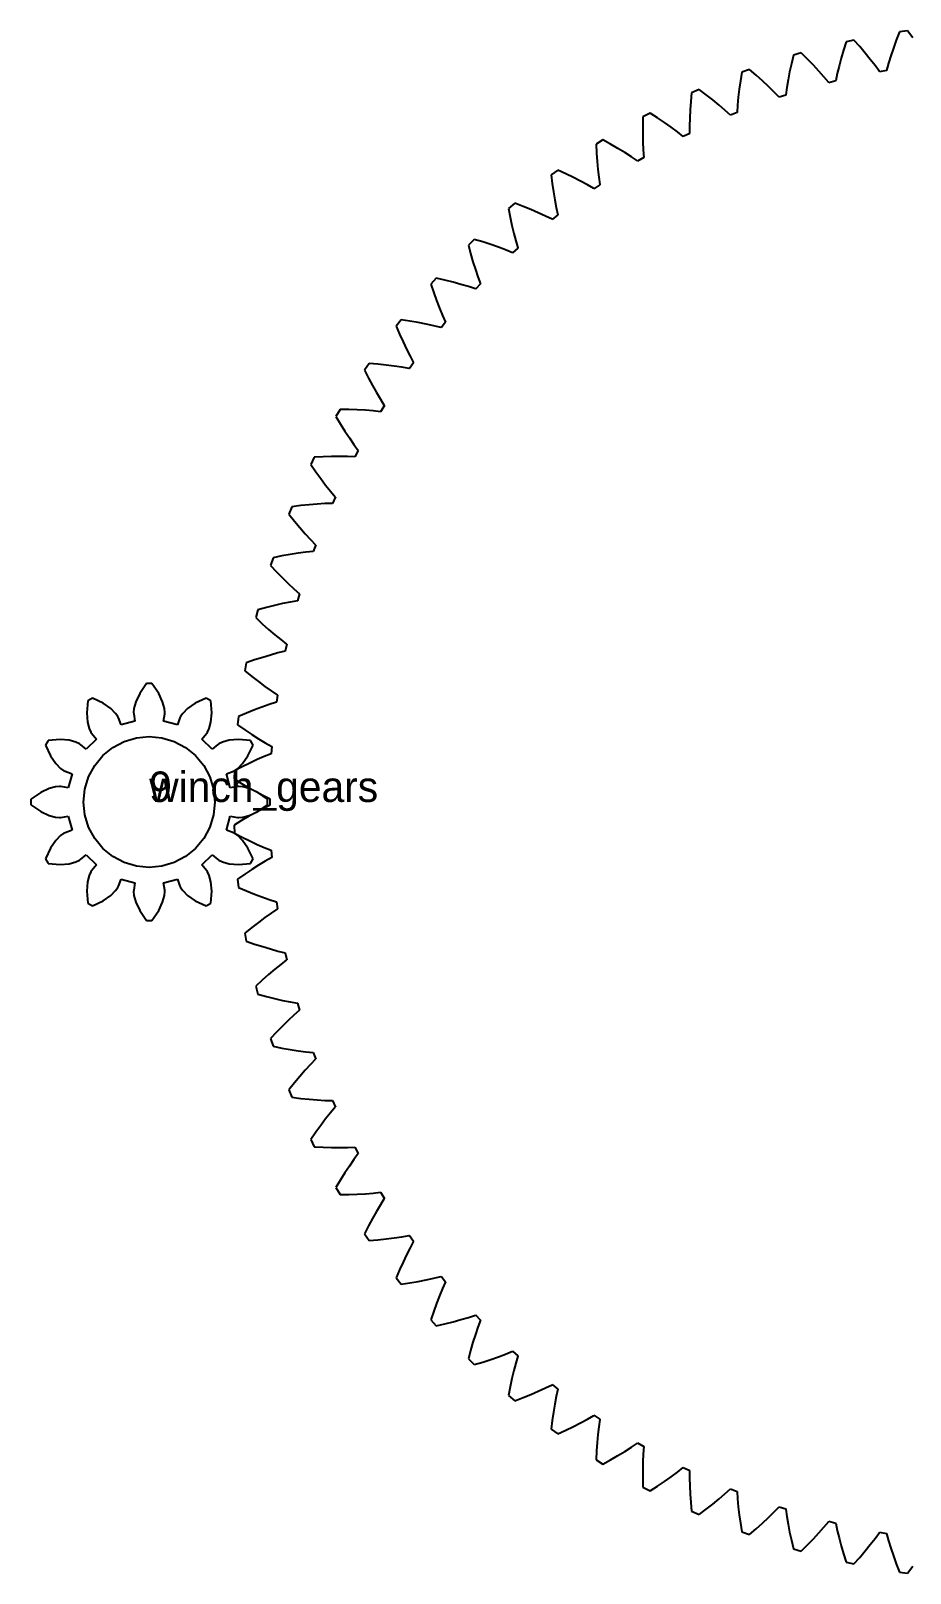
# Model space of a CAD drawing. Extents: x -12 to 161, y -77 to 77.
# Drawn here: x -11.6 to 74.9, y -75.8 to 75.8 of the extents above; entities that cross this region are included whole.
import ezdxf

# ---------------------------------------------------------------- set-up
doc = ezdxf.new("R2010")
doc.units = 0

msp = doc.modelspace()

# ---------------------------------------------------------------- linework, layer by layer
for p, q in [((74.5952, 75.8434), (73.8078, 75.7327)), ((75.121, 75.1533), (74.5952, 75.8434)), ((68.5519, 74.7778), (68.2938, 73.9495)), ((69.3296, 74.9431), (68.5519, 74.7778)), ((69.9023, 74.2914), (69.3296, 74.9431)), ((73.4926, 74.9245), (73.2078, 74.1419)), ((73.8078, 75.7327), (73.4926, 74.9245)), ((63.3754, 73.4585), (63.1757, 72.6143)), ((64.1396, 73.6777), (63.3754, 73.4585)), ((64.7564, 73.0675), (64.1396, 73.6777)), ((65.3348, 72.4684), (64.7564, 73.0675)), ((68.0643, 73.149), (67.8621, 72.3771)), ((68.2938, 73.9495), (68.0643, 73.149)), ((70.4375, 73.6534), (69.9023, 74.2914)), ((70.9362, 73.0305), (70.4375, 73.6534)), ((71.3994, 72.4239), (70.9362, 73.0305)), ((72.9523, 73.386), (72.7245, 72.6576)), ((73.2078, 74.1419), (72.9523, 73.386)), ((58.3035, 71.7814), (58.1631, 70.9252)), ((59.0506, 72.0533), (58.3035, 71.7814)), ((59.7084, 71.4877), (59.0506, 72.0533)), ((60.3272, 70.9304), (59.7084, 71.4877)), ((63.0026, 71.7997), (62.8547, 71.0155)), ((63.1757, 72.6143), (63.0026, 71.7997)), ((65.8757, 71.8818), (65.3348, 72.4684)), ((66.3801, 71.3091), (65.8757, 71.8818)), ((66.8487, 70.7515), (66.3801, 71.3091)), ((67.6857, 71.6346), (67.5336, 70.9223)), ((67.8621, 72.3771), (67.6857, 71.6346)), ((71.828, 71.8351), (71.3994, 72.4239)), ((71.8298, 71.825), (71.828, 71.8351)), ((72.5248, 71.9475), (71.8298, 71.825)), ((72.7245, 72.6576), (72.5231, 71.9576)), ((72.5231, 71.9576), (72.5248, 71.9475)), ((54.0872, 70.0779), (53.3609, 69.7546)), ((54.7829, 69.5596), (54.0872, 70.0779)), ((58.0473, 70.1006), (57.9545, 69.308)), ((58.1631, 70.9252), (58.0473, 70.1006)), ((60.9078, 70.3829), (60.3272, 70.9304)), ((61.4508, 69.8468), (60.9078, 70.3829)), ((61.9572, 69.3233), (61.4508, 69.8468)), ((62.7305, 70.2626), (62.6286, 69.5414)), ((62.8547, 71.0155), (62.7305, 70.2626)), ((66.8513, 70.7416), (66.8487, 70.7515)), ((67.5361, 70.9123), (66.8513, 70.7416)), ((67.5336, 70.9223), (67.5361, 70.9123)), ((53.2807, 68.8907), (53.2227, 68.06)), ((53.3609, 69.7546), (53.2807, 68.8907)), ((55.4391, 69.0468), (54.7829, 69.5596)), ((56.0564, 68.5411), (55.4391, 69.0468)), ((56.6355, 68.0442), (56.0564, 68.5411)), ((57.8832, 68.5482), (57.8317, 67.8217)), ((57.9545, 69.308), (57.8832, 68.5482)), ((61.9604, 69.3135), (61.9572, 69.3233)), ((62.6317, 69.5316), (61.9604, 69.3135)), ((62.6286, 69.5414), (62.6317, 69.5316)), ((48.5718, 67.3879), (48.552, 66.5205)), ((49.2738, 67.7611), (48.5718, 67.3879)), ((50.004, 67.2926), (49.2738, 67.7611)), ((50.6943, 66.8268), (50.004, 67.2926)), ((51.3454, 66.3655), (50.6943, 66.8268)), ((53.1853, 67.2629), (53.1672, 66.4999)), ((53.2227, 68.06), (53.1853, 67.2629)), ((57.1772, 67.5573), (56.6355, 68.0442)), ((57.1811, 67.5478), (57.1772, 67.5573)), ((57.8355, 67.8122), (57.1811, 67.5478)), ((57.8317, 67.8217), (57.8355, 67.8122)), ((48.552, 66.5205), (48.5521, 65.6877)), ((48.5521, 65.6877), (48.5705, 64.89)), ((51.9578, 65.9101), (51.3454, 66.3655)), ((52.5321, 65.4622), (51.9578, 65.9101)), ((52.5366, 65.453), (52.5321, 65.4622)), ((53.171, 65.7624), (52.5366, 65.453)), ((53.1672, 66.4999), (53.1665, 65.7716)), ((53.1665, 65.7716), (53.171, 65.7624)), ((44.6337, 65.1142), (43.9595, 64.6929)), ((43.9595, 64.6929), (44.0002, 63.8263)), ((44.0002, 63.8263), (44.0584, 62.9955)), ((45.3947, 64.6977), (44.6337, 65.1142)), ((46.1159, 64.2812), (45.3947, 64.6977)), ((46.7976, 63.8664), (46.1159, 64.2812)), ((47.4402, 63.4549), (46.7976, 63.8664)), ((48.5705, 64.89), (48.6056, 64.1277)), ((48.6056, 64.1277), (48.6557, 63.4011)), ((44.0584, 62.9955), (44.1324, 62.201)), ((44.1324, 62.201), (44.2205, 61.443)), ((48.0444, 63.0481), (47.4402, 63.4549)), ((48.0496, 63.0393), (48.0444, 63.0481)), ((48.6608, 63.3922), (48.0496, 63.0393)), ((48.6557, 63.4011), (48.6608, 63.3922)), ((40.1895, 62.15), (39.5463, 61.6827)), ((39.5463, 61.6827), (39.6474, 60.821)), ((39.6474, 60.821), (39.7634, 59.9964)), ((40.9778, 61.7876), (40.1895, 62.15)), ((41.7262, 61.4225), (40.9778, 61.7876)), ((42.4352, 61.0563), (41.7262, 61.4225)), ((43.105, 60.6905), (42.4352, 61.0563)), ((43.7361, 60.3269), (43.105, 60.6905)), ((44.327, 60.7131), (43.7418, 60.3185)), ((44.2205, 61.443), (44.3213, 60.7216)), ((44.3213, 60.7216), (44.327, 60.7131)), ((39.7634, 59.9964), (39.8926, 59.209)), ((39.8926, 59.209), (40.0335, 58.4589)), ((43.7418, 60.3185), (43.7361, 60.3269)), ((35.963, 58.8831), (35.3539, 58.3721)), ((35.3539, 58.3721), (35.5149, 57.5195)), ((36.7746, 58.5766), (35.963, 58.8831)), ((37.5467, 58.2645), (36.7746, 58.5766)), ((38.2794, 57.9486), (37.5467, 58.2645)), ((38.9731, 57.6305), (38.2794, 57.9486)), ((40.1905, 57.7383), (39.6344, 57.3038)), ((40.0335, 58.4589), (40.1843, 57.7464)), ((40.1843, 57.7464), (40.1905, 57.7383)), ((35.5149, 57.5195), (35.6881, 56.705)), ((35.6881, 56.705), (35.8719, 55.9285)), ((39.628, 57.3118), (38.9731, 57.6305)), ((39.6344, 57.3038), (39.628, 57.3118)), ((31.9746, 55.3293), (31.4027, 54.777)), ((31.4027, 54.777), (31.6227, 53.9378)), ((32.8056, 55.0801), (31.9746, 55.3293)), ((33.5976, 54.8227), (32.8056, 55.0801)), ((34.3506, 54.5587), (33.5976, 54.8227)), ((35.8719, 55.9285), (36.0648, 55.1901)), ((36.0648, 55.1901), (36.2649, 54.4898)), ((31.6227, 53.9378), (31.8523, 53.1373)), ((31.8523, 53.1373), (32.0899, 52.3755)), ((35.0648, 54.2897), (34.3506, 54.5587)), ((35.7403, 54.0175), (35.0648, 54.2897)), ((35.7472, 54.0099), (35.7403, 54.0175)), ((36.2717, 54.4821), (35.7472, 54.0099)), ((36.2649, 54.4898), (36.2717, 54.4821)), ((32.0899, 52.3755), (32.3337, 51.6524)), ((32.3337, 51.6524), (32.5822, 50.9677)), ((28.2438, 51.5059), (27.7118, 50.9151)), ((27.7118, 50.9151), (27.9898, 50.0932)), ((27.9898, 50.0932), (28.2747, 49.3107)), ((29.0902, 51.3153), (28.2438, 51.5059)), ((29.8982, 51.1137), (29.0902, 51.3153)), ((30.6678, 50.9029), (29.8982, 51.1137)), ((31.399, 50.6844), (30.6678, 50.9029)), ((32.0919, 50.46), (31.399, 50.6844)), ((32.0993, 50.4529), (32.0919, 50.46)), ((32.5896, 50.9606), (32.0993, 50.4529)), ((32.5822, 50.9677), (32.5896, 50.9606)), ((28.2747, 49.3107), (28.5649, 48.5674)), ((28.5649, 48.5674), (28.8586, 47.863)), ((24.7888, 47.4316), (24.2993, 46.8051)), ((25.6464, 47.3005), (24.7888, 47.4316)), ((26.4666, 47.1558), (25.6464, 47.3005)), ((27.249, 46.9991), (26.4666, 47.1558)), ((29.1621, 47.1908), (28.7084, 46.6501)), ((28.8586, 47.863), (29.1542, 47.1974)), ((29.1542, 47.1974), (29.1621, 47.1908)), ((24.2993, 46.8051), (24.634, 46.0047)), ((24.634, 46.0047), (24.9728, 45.2439)), ((27.9936, 46.8322), (27.249, 46.9991)), ((28.7005, 46.6566), (27.9936, 46.8322)), ((28.7084, 46.6501), (28.7005, 46.6566)), ((24.9728, 45.2439), (25.3141, 44.5226)), ((25.3141, 44.5226), (25.6562, 43.8405)), ((21.6265, 43.1262), (21.1819, 42.4671)), ((22.4911, 43.0552), (21.6265, 43.1262)), ((23.3194, 42.9681), (22.4911, 43.0552)), ((24.1108, 42.8664), (23.3194, 42.9681)), ((24.8653, 42.7518), (24.1108, 42.8664)), ((25.5827, 42.626), (24.8653, 42.7518)), ((25.591, 42.62), (25.5827, 42.626)), ((26.0059, 43.191), (25.591, 42.62)), ((25.6562, 43.8405), (25.9976, 43.1971)), ((25.9976, 43.1971), (26.0059, 43.191)), ((21.1819, 42.4671), (21.5716, 41.6919)), ((21.5716, 41.6919), (21.9626, 40.9567)), ((21.9626, 40.9567), (22.3534, 40.261)), ((22.3534, 40.261), (22.7423, 39.6043)), ((22.7423, 39.6043), (23.1277, 38.9863)), ((18.7722, 38.6107), (18.3746, 37.9222)), ((18.3746, 37.9222), (18.8175, 37.1761)), ((19.6397, 38.6002), (18.7722, 38.6107)), ((20.4719, 38.5711), (19.6397, 38.6002)), ((21.2686, 38.5249), (20.4719, 38.5711)), ((22.0292, 38.4632), (21.2686, 38.5249)), ((22.7536, 38.3877), (22.0292, 38.4632)), ((22.7623, 38.3823), (22.7536, 38.3877)), ((23.1364, 38.9808), (22.7623, 38.3823)), ((23.1277, 38.9863), (23.1364, 38.9808)), ((18.8175, 37.1761), (19.2588, 36.4699)), ((19.2588, 36.4699), (19.6972, 35.8031)), ((19.6972, 35.8031), (20.1309, 35.1752)), ((20.1309, 35.1752), (20.5585, 34.5856)), ((16.2398, 33.9071), (15.8913, 33.1925)), ((17.1059, 33.9572), (16.2398, 33.9071)), ((17.9382, 33.9861), (17.1059, 33.9572)), ((18.7361, 33.9956), (17.9382, 33.9861)), ((19.4992, 33.9871), (18.7361, 33.9956)), ((20.2271, 33.9624), (19.4992, 33.9871)), ((20.2362, 33.9576), (20.2271, 33.9624)), ((20.5675, 34.5807), (20.2362, 33.9576)), ((20.5585, 34.5856), (20.5675, 34.5807)), ((15.8913, 33.1925), (16.3851, 32.4791)), ((16.3851, 32.4791), (16.8746, 31.8055)), ((16.8746, 31.8055), (17.3584, 31.1709)), ((17.3584, 31.1709), (17.8349, 30.5748)), ((17.8349, 30.5748), (18.3025, 30.0164)), ((14.0417, 29.0383), (13.7439, 28.3011)), ((14.9022, 29.1487), (14.0417, 29.0383)), ((15.7304, 29.2356), (14.9022, 29.1487)), ((16.5257, 29.3007), (15.7304, 29.2356)), ((17.2876, 29.3455), (16.5257, 29.3007)), ((18.0154, 29.3716), (17.2876, 29.3455)), ((18.0248, 29.3674), (18.0154, 29.3716)), ((18.3119, 30.0122), (18.0248, 29.3674)), ((18.3025, 30.0164), (18.3119, 30.0122)), ((13.7439, 28.3011), (14.2862, 27.6239)), ((14.2862, 27.6239), (14.8216, 26.9861)), ((14.8216, 26.9861), (15.3484, 26.3868)), ((15.3484, 26.3868), (15.8653, 25.8254)), ((15.8653, 25.8254), (16.3708, 25.301)), ((13.8594, 24.3427), (13.0393, 24.1982)), ((14.6483, 24.4631), (13.8594, 24.3427)), ((15.4051, 24.5609), (14.6483, 24.4631)), ((16.1294, 24.6377), (15.4051, 24.5609)), ((16.139, 24.6342), (16.1294, 24.6377)), ((16.3804, 25.2974), (16.139, 24.6342)), ((16.3708, 25.301), (16.3804, 25.2974)), ((12.1886, 24.028), (11.9429, 23.2719)), ((11.9429, 23.2719), (12.5311, 22.6342)), ((13.0393, 24.1982), (12.1886, 24.028)), ((12.5311, 22.6342), (13.1097, 22.0352)), ((13.1097, 22.0352), (13.6771, 21.4741)), ((13.6771, 21.4741), (14.2319, 20.9501)), ((14.5782, 19.7838), (13.861, 19.6566)), ((14.2319, 20.9501), (14.7727, 20.4623)), ((14.588, 19.781), (14.5782, 19.7838)), ((14.7826, 20.4594), (14.588, 19.781)), ((14.7727, 20.4623), (14.7826, 20.4594)), ((10.6895, 18.9007), (10.4971, 18.1293)), ((11.5263, 19.1297), (10.6895, 18.9007)), ((12.3343, 19.3311), (11.5263, 19.1297)), ((13.1128, 19.5063), (12.3343, 19.3311)), ((13.861, 19.6566), (13.1128, 19.5063)), ((10.4971, 18.1293), (11.1284, 17.5341)), ((11.1284, 17.5341), (11.7474, 16.977)), ((11.7474, 16.977), (12.3525, 16.4568)), ((12.3525, 16.4568), (12.9425, 15.9728)), ((12.9425, 15.9728), (13.5161, 15.5239)), ((13.5261, 15.5217), (13.3793, 14.8314)), ((13.5161, 15.5239), (13.5261, 15.5217)), ((9.55168, 13.6813), (9.41362, 12.8983)), ((10.3705, 13.9681), (9.55168, 13.6813)), ((11.1625, 14.2254), (10.3705, 13.9681)), ((11.9269, 14.4544), (11.1625, 14.2254)), ((12.6628, 14.6566), (11.9269, 14.4544)), ((13.3693, 14.8335), (12.6628, 14.6566)), ((13.3793, 14.8314), (13.3693, 14.8335)), ((9.41362, 12.8983), (10.0849, 12.3487)), ((10.0849, 12.3487), (10.7412, 11.836)), ((-0.93729, 10.6724), (-1.32449, 9.83858)), ((-0.26349, 11.6435), (-0.93729, 10.6724)), ((0.26349, 11.6435), (-0.26349, 11.6435)), ((0.93729, 10.6724), (0.26349, 11.6435)), ((1.32449, 9.83858), (0.93729, 10.6724)), ((10.7412, 11.836), (11.3811, 11.3594)), ((11.3811, 11.3594), (12.0035, 10.9177)), ((12.0035, 10.9177), (12.6069, 10.5099)), ((-6.04993, 9.9518), (-6.14789, 8.77388)), ((-5.59354, 10.2153), (-6.04993, 9.9518)), ((-4.52446, 9.71117), (-5.59354, 10.2153)), ((-3.77223, 9.18269), (-4.52446, 9.71117)), ((-3.30704, 8.71924), (-3.77223, 9.18269)), ((-1.49564, 9.20461), (-1.53293, 8.81238)), ((-1.32449, 9.83858), (-1.49564, 9.20461)), ((1.49564, 9.20461), (1.32449, 9.83858)), ((1.53293, 8.81238), (1.49564, 9.20461)), ((3.77223, 9.18269), (3.30704, 8.71924)), ((4.52446, 9.71117), (3.77223, 9.18269)), ((5.59354, 10.2153), (4.52446, 9.71117)), ((6.04993, 9.9518), (5.59354, 10.2153)), ((6.14789, 8.77388), (6.04993, 9.9518)), ((11.0962, 9.33215), (10.3497, 9.05035)), ((11.8162, 9.58521), (11.0962, 9.33215)), ((12.5087, 9.81088), (11.8162, 9.58521)), ((12.5189, 9.80949), (12.5087, 9.81088)), ((12.6171, 10.5084), (12.5189, 9.80949)), ((12.6069, 10.5099), (12.6171, 10.5084)), ((-6.14789, 8.77388), (-6.06633, 7.8582)), ((-6.06633, 7.8582), (-5.89755, 7.2236)), ((-3.07863, 8.39819), (-3.30704, 8.71924)), ((-3.01973, 8.28075), (-3.07863, 8.39819)), ((-2.76842, 7.5916), (-3.01973, 8.28075)), ((-1.39827, 7.95872), (-2.76842, 7.5916)), ((-1.53293, 8.81238), (-1.52521, 8.68121)), ((-1.52521, 8.68121), (-1.39827, 7.95872)), ((1.39827, 7.95872), (1.52521, 8.68121)), ((2.76842, 7.5916), (1.39827, 7.95872)), ((1.52521, 8.68121), (1.53293, 8.81238)), ((3.01973, 8.28075), (2.76842, 7.5916)), ((3.07863, 8.39819), (3.01973, 8.28075)), ((3.30704, 8.71924), (3.07863, 8.39819)), ((5.89755, 7.2236), (6.06633, 7.8582)), ((6.06633, 7.8582), (6.14789, 8.77388)), ((8.78076, 8.3952), (8.69765, 7.60451)), ((8.69765, 7.60451), (9.40562, 7.10306)), ((9.57751, 8.73848), (8.78076, 8.3952)), ((10.3497, 9.05035), (9.57751, 8.73848)), ((-8.77388, 6.14789), (-9.9518, 6.04993)), ((-7.8582, 6.06633), (-8.77388, 6.14789)), ((-5.19031, 6.19331), (-6.19331, 5.19031)), ((-5.89755, 7.2236), (-5.73373, 6.86526)), ((-5.73373, 6.86526), (-5.66147, 6.75554)), ((-5.66147, 6.75554), (-5.19031, 6.19331)), ((-2.46831, 5.95901), (-1.25833, 6.32605)), ((-1.25833, 6.32605), (0, 6.45)), ((0, 6.45), (1.25833, 6.32605)), ((1.25833, 6.32605), (2.46831, 5.95901)), ((5.19031, 6.19331), (5.66147, 6.75554)), ((6.19331, 5.19031), (5.19031, 6.19331)), ((5.66147, 6.75554), (5.73373, 6.86526)), ((5.73373, 6.86526), (5.89755, 7.2236)), ((8.77388, 6.14789), (7.8582, 6.06633)), ((9.9518, 6.04993), (8.77388, 6.14789)), ((9.40562, 7.10306), (10.0961, 6.63745)), ((10.0961, 6.63745), (10.7677, 6.2066)), ((10.7677, 6.2066), (11.4193, 5.8094)), ((-9.9518, 6.04993), (-10.2153, 5.59354)), ((-10.2153, 5.59354), (-9.71117, 4.52446)), ((-7.2236, 5.89755), (-7.8582, 6.06633)), ((-6.86526, 5.73373), (-7.2236, 5.89755)), ((-6.75554, 5.66147), (-6.86526, 5.73373)), ((-6.19331, 5.19031), (-6.75554, 5.66147)), ((-5.36298, 3.58342), (-4.56084, 4.56084)), ((-4.56084, 4.56084), (-3.58342, 5.36298)), ((-3.58342, 5.36298), (-2.46831, 5.95901)), ((2.46831, 5.95901), (3.58342, 5.36298)), ((3.58342, 5.36298), (4.56084, 4.56084)), ((4.56084, 4.56084), (5.36298, 3.58342)), ((6.75554, 5.66147), (6.19331, 5.19031)), ((6.86526, 5.73373), (6.75554, 5.66147)), ((7.2236, 5.89755), (6.86526, 5.73373)), ((7.8582, 6.06633), (7.2236, 5.89755)), ((9.71117, 4.52446), (10.2153, 5.59354)), ((10.2153, 5.59354), (9.9518, 6.04993)), ((12.0005, 4.74052), (11.3255, 4.46709)), ((11.4193, 5.8094), (12.0498, 5.44467)), ((12.0108, 4.73985), (12.0005, 4.74052)), ((12.06, 5.44391), (12.0108, 4.73985)), ((12.0498, 5.44467), (12.06, 5.44391)), ((-9.71117, 4.52446), (-9.18269, 3.77223)), ((-9.18269, 3.77223), (-8.71924, 3.30704)), ((-8.71924, 3.30704), (-8.39819, 3.07863)), ((-8.39819, 3.07863), (-8.28075, 3.01973)), ((-5.95901, 2.46831), (-5.36298, 3.58342)), ((5.36298, 3.58342), (5.95901, 2.46831)), ((8.28075, 3.01973), (8.39819, 3.07863)), ((8.38043, 3.06824), (8.35269, 2.27367)), ((9.15131, 3.46626), (8.38043, 3.06824)), ((8.39819, 3.07863), (8.71924, 3.30704)), ((8.71924, 3.30704), (9.18269, 3.77223)), ((9.89984, 3.83125), (9.15131, 3.46626)), ((9.18269, 3.77223), (9.71117, 4.52446)), ((10.6249, 4.16443), (9.89984, 3.83125)), ((11.3255, 4.46709), (10.6249, 4.16443)), ((-8.81238, 1.53293), (-9.20461, 1.49564)), ((-8.68121, 1.52521), (-8.81238, 1.53293)), ((-7.95872, 1.39827), (-8.68121, 1.52521)), ((-8.28075, 3.01973), (-7.5916, 2.76842)), ((-7.5916, 2.76842), (-7.95872, 1.39827)), ((-6.32605, 1.25833), (-5.95901, 2.46831)), ((5.95901, 2.46831), (6.32605, 1.25833)), ((7.5916, 2.76842), (8.28075, 3.01973)), ((7.95872, 1.39827), (7.5916, 2.76842)), ((8.68121, 1.52521), (7.95872, 1.39827)), ((8.35269, 2.27367), (9.09392, 1.82283)), ((8.81238, 1.53293), (8.68121, 1.52521)), ((9.20461, 1.49564), (8.81238, 1.53293)), ((9.09392, 1.82283), (9.81517, 1.40652)), ((-10.6724, 0.93729), (-11.6435, 0.26349)), ((-11.6435, 0.26349), (-11.6435, -0.26349)), ((-9.83858, 1.32449), (-10.6724, 0.93729)), ((-9.20461, 1.49564), (-9.83858, 1.32449)), ((-6.45, 0), (-6.32605, 1.25833)), ((-6.32605, -1.25833), (-6.45, 0)), ((6.32605, 1.25833), (6.45, 0)), ((6.45, 0), (6.32605, -1.25833)), ((9.83858, 1.32449), (9.20461, 1.49564)), ((9.81517, 1.40652), (10.5152, 1.02357)), ((10.6724, 0.93729), (9.83858, 1.32449)), ((10.5152, 1.02357), (11.193, 0.67279)), ((11.6435, 0.26349), (10.6724, 0.93729)), ((11.193, 0.67279), (11.8473, 0.35294)), ((11.6435, -0.26349), (11.6435, 0.26349)), ((11.8473, 0.35294), (11.8576, 0.35287)), ((11.8576, 0.35287), (11.8576, -0.35287)), ((-11.6435, -0.26349), (-10.6724, -0.93729)), ((-10.6724, -0.93729), (-9.83858, -1.32449)), ((-9.83858, -1.32449), (-9.20461, -1.49564)), ((-9.20461, -1.49564), (-8.81238, -1.53293)), ((-8.68121, -1.52521), (-7.95872, -1.39827)), ((-7.95872, -1.39827), (-7.5916, -2.76842)), ((-5.95901, -2.46831), (-6.32605, -1.25833)), ((6.32605, -1.25833), (5.95901, -2.46831)), ((7.5916, -2.76842), (7.95872, -1.39827)), ((7.95872, -1.39827), (8.68121, -1.52521)), ((8.81238, -1.53293), (9.20461, -1.49564)), ((9.81517, -1.40652), (9.09393, -1.82283)), ((9.20461, -1.49564), (9.83858, -1.32449)), ((10.5152, -1.02356), (9.81517, -1.40652)), ((9.83858, -1.32449), (10.6724, -0.93729)), ((11.193, -0.67279), (10.5152, -1.02356)), ((10.6724, -0.93729), (11.6435, -0.26349)), ((11.8473, -0.35292), (11.193, -0.67279)), ((11.8576, -0.35287), (11.8473, -0.35292)), ((-8.81238, -1.53293), (-8.68121, -1.52521)), ((-8.28075, -3.01973), (-8.39819, -3.07863)), ((-7.5916, -2.76842), (-8.28075, -3.01973)), ((-5.36298, -3.58342), (-5.95901, -2.46831)), ((5.95901, -2.46831), (5.36298, -3.58342)), ((8.28075, -3.01973), (7.5916, -2.76842)), ((8.39819, -3.07863), (8.28075, -3.01973)), ((9.09393, -1.82283), (8.35269, -2.27367)), ((8.35269, -2.27367), (8.38045, -3.06822)), ((8.68121, -1.52521), (8.81238, -1.53293)), ((-9.71117, -4.52446), (-10.2153, -5.59354)), ((-9.18269, -3.77223), (-9.71117, -4.52446)), ((-8.71924, -3.30704), (-9.18269, -3.77223)), ((-8.39819, -3.07863), (-8.71924, -3.30704)), ((-4.56084, -4.56084), (-5.36298, -3.58342)), ((5.36298, -3.58342), (4.56084, -4.56084)), ((8.38045, -3.06822), (9.15131, -3.46625)), ((8.71924, -3.30704), (8.39819, -3.07863)), ((9.18269, -3.77223), (8.71924, -3.30704)), ((9.15131, -3.46625), (9.89984, -3.83124)), ((9.71117, -4.52446), (9.18269, -3.77223)), ((10.2153, -5.59354), (9.71117, -4.52446)), ((9.89984, -3.83124), (10.6249, -4.16443)), ((10.6249, -4.16443), (11.3255, -4.46707)), ((11.3255, -4.46707), (12.0005, -4.74051)), ((-10.2153, -5.59354), (-9.9518, -6.04993)), ((-9.9518, -6.04993), (-8.77388, -6.14789)), ((-8.77388, -6.14789), (-7.8582, -6.06633)), ((-7.8582, -6.06633), (-7.2236, -5.89755)), ((-7.2236, -5.89755), (-6.86526, -5.73373)), ((-6.86526, -5.73373), (-6.75554, -5.66147)), ((-6.75554, -5.66147), (-6.19331, -5.19031)), ((-6.19331, -5.19031), (-5.19031, -6.19331)), ((-3.58342, -5.36298), (-4.56084, -4.56084)), ((-2.46831, -5.95901), (-3.58342, -5.36298)), ((-1.25833, -6.32605), (-2.46831, -5.95901)), ((2.46831, -5.95901), (1.25833, -6.32605)), ((3.58342, -5.36298), (2.46831, -5.95901)), ((4.56084, -4.56084), (3.58342, -5.36298)), ((5.19031, -6.19331), (6.19331, -5.19031)), ((6.19331, -5.19031), (6.75554, -5.66147)), ((6.75554, -5.66147), (6.86526, -5.73373)), ((6.86526, -5.73373), (7.2236, -5.89755)), ((7.2236, -5.89755), (7.8582, -6.06633)), ((7.8582, -6.06633), (8.77388, -6.14789)), ((8.77388, -6.14789), (9.9518, -6.04993)), ((9.9518, -6.04993), (10.2153, -5.59354)), ((11.4193, -5.80939), (10.7677, -6.2066)), ((12.0498, -5.44467), (11.4193, -5.80939)), ((12.0005, -4.74051), (12.0108, -4.73984)), ((12.0108, -4.73984), (12.06, -5.44391)), ((12.06, -5.44391), (12.0498, -5.44467)), ((-5.89755, -7.2236), (-6.06633, -7.8582)), ((-5.73373, -6.86526), (-5.89755, -7.2236)), ((-5.66147, -6.75554), (-5.73373, -6.86526)), ((-5.19031, -6.19331), (-5.66147, -6.75554)), ((0, -6.45), (-1.25833, -6.32605)), ((1.25833, -6.32605), (0, -6.45)), ((5.66147, -6.75554), (5.19031, -6.19331)), ((5.73373, -6.86526), (5.66147, -6.75554)), ((5.89755, -7.2236), (5.73373, -6.86526)), ((6.06633, -7.8582), (5.89755, -7.2236)), ((9.40564, -7.10306), (8.69765, -7.60451)), ((10.0961, -6.63745), (9.40564, -7.10306)), ((10.7677, -6.2066), (10.0961, -6.63745)), ((-6.06633, -7.8582), (-6.14789, -8.77388)), ((-6.14789, -8.77388), (-6.04993, -9.9518)), ((-3.77223, -9.18269), (-3.30704, -8.71924)), ((-3.30704, -8.71924), (-3.07863, -8.39819)), ((-3.07863, -8.39819), (-3.01973, -8.28075)), ((-3.01973, -8.28075), (-2.76842, -7.5916)), ((-2.76842, -7.5916), (-1.39827, -7.95872)), ((-1.52521, -8.68121), (-1.53293, -8.81238)), ((-1.53293, -8.81238), (-1.49564, -9.20461)), ((-1.39827, -7.95872), (-1.52521, -8.68121)), ((1.39827, -7.95872), (2.76842, -7.5916)), ((1.52521, -8.68121), (1.39827, -7.95872)), ((1.49564, -9.20461), (1.53293, -8.81238)), ((1.53293, -8.81238), (1.52521, -8.68121)), ((2.76842, -7.5916), (3.01973, -8.28075)), ((3.01973, -8.28075), (3.07863, -8.39819)), ((3.07863, -8.39819), (3.30704, -8.71924)), ((3.30704, -8.71924), (3.77223, -9.18269)), ((6.04993, -9.9518), (6.14789, -8.77388)), ((6.14789, -8.77388), (6.06633, -7.8582)), ((8.69765, -7.60451), (8.78075, -8.3952)), ((8.78075, -8.3952), (9.57751, -8.73849)), ((9.57751, -8.73849), (10.3497, -9.05037)), ((10.3497, -9.05037), (11.0962, -9.33215)), ((-6.04993, -9.9518), (-5.59354, -10.2153)), ((-5.59354, -10.2153), (-4.52446, -9.71117)), ((-4.52446, -9.71117), (-3.77223, -9.18269)), ((-1.49564, -9.20461), (-1.32449, -9.83858)), ((-1.32449, -9.83858), (-0.93729, -10.6724)), ((0.93729, -10.6724), (1.32449, -9.83858)), ((1.32449, -9.83858), (1.49564, -9.20461)), ((3.77223, -9.18269), (4.52446, -9.71117)), ((4.52446, -9.71117), (5.59354, -10.2153)), ((5.59354, -10.2153), (6.04993, -9.9518)), ((11.0962, -9.33215), (11.8162, -9.58521)), ((11.8162, -9.58521), (12.5087, -9.81088)), ((12.6069, -10.5099), (12.0035, -10.9177)), ((12.5087, -9.81088), (12.5189, -9.80951)), ((12.5189, -9.80951), (12.6171, -10.5084)), ((12.6171, -10.5084), (12.6069, -10.5099)), ((-0.93729, -10.6724), (-0.26349, -11.6435)), ((-0.26349, -11.6435), (0.26349, -11.6435)), ((0.26349, -11.6435), (0.93729, -10.6724)), ((10.7412, -11.836), (10.0849, -12.3487)), ((11.3811, -11.3594), (10.7412, -11.836)), ((12.0035, -10.9177), (11.3811, -11.3594)), ((10.0849, -12.3487), (9.41362, -12.8983)), ((9.41362, -12.8983), (9.55168, -13.6813)), ((9.55168, -13.6813), (10.3705, -13.9681)), ((10.3705, -13.9681), (11.1625, -14.2254)), ((11.1625, -14.2254), (11.9269, -14.4544)), ((11.9269, -14.4544), (12.6627, -14.6566)), ((12.6627, -14.6566), (13.3693, -14.8335)), ((13.3693, -14.8335), (13.3793, -14.8314)), ((13.3793, -14.8314), (13.5261, -15.5217)), ((12.3525, -16.4569), (11.7474, -16.977)), ((12.9425, -15.9728), (12.3525, -16.4569)), ((13.5161, -15.5239), (12.9425, -15.9728)), ((13.5261, -15.5217), (13.5161, -15.5239)), ((11.1284, -17.5341), (10.4971, -18.1292)), ((10.4971, -18.1292), (10.6895, -18.9007)), ((11.7474, -16.977), (11.1284, -17.5341)), ((10.6895, -18.9007), (11.5263, -19.1297)), ((11.5263, -19.1297), (12.3343, -19.3311)), ((12.3343, -19.3311), (13.1128, -19.5063)), ((13.1128, -19.5063), (13.861, -19.6567)), ((13.861, -19.6567), (14.5782, -19.7838)), ((14.2319, -20.9501), (13.6771, -21.4741)), ((14.7727, -20.4623), (14.2319, -20.9501)), ((14.5782, -19.7838), (14.588, -19.781)), ((14.588, -19.781), (14.7826, -20.4594)), ((14.7826, -20.4594), (14.7727, -20.4623)), ((12.5311, -22.6342), (11.9429, -23.2719)), ((13.1097, -22.0352), (12.5311, -22.6342)), ((13.6771, -21.4741), (13.1097, -22.0352)), ((11.9429, -23.2719), (12.1886, -24.028)), ((12.1886, -24.028), (13.0393, -24.1982)), ((13.0393, -24.1982), (13.8594, -24.3427)), ((13.8594, -24.3427), (14.6482, -24.4631)), ((14.6482, -24.4631), (15.4051, -24.5609)), ((15.4051, -24.5609), (16.1294, -24.6377)), ((16.3708, -25.301), (15.8653, -25.8253)), ((16.1294, -24.6377), (16.139, -24.6342)), ((16.139, -24.6342), (16.3804, -25.2974)), ((16.3804, -25.2974), (16.3708, -25.301)), ((14.8216, -26.9861), (14.2862, -27.6239)), ((15.3484, -26.3868), (14.8216, -26.9861)), ((15.8653, -25.8253), (15.3484, -26.3868)), ((14.2862, -27.6239), (13.7439, -28.3011)), ((13.7439, -28.3011), (14.0417, -29.0383)), ((14.0417, -29.0383), (14.9022, -29.1487)), ((14.9022, -29.1487), (15.7304, -29.2356)), ((15.7304, -29.2356), (16.5257, -29.3007)), ((16.5257, -29.3007), (17.2876, -29.3455)), ((17.2876, -29.3455), (18.0154, -29.3716)), ((18.3025, -30.0164), (17.8349, -30.5748)), ((18.0154, -29.3716), (18.0248, -29.3674)), ((18.0248, -29.3674), (18.3119, -30.0122)), ((18.3119, -30.0122), (18.3025, -30.0164)), ((16.8746, -31.8055), (16.3851, -32.4792)), ((17.3584, -31.1709), (16.8746, -31.8055)), ((17.8349, -30.5748), (17.3584, -31.1709)), ((16.3851, -32.4792), (15.8913, -33.1925)), ((15.8913, -33.1925), (16.2398, -33.9071)), ((16.2398, -33.9071), (17.1059, -33.9572)), ((17.1059, -33.9572), (17.9382, -33.9861)), ((17.9382, -33.9861), (18.7361, -33.9956)), ((18.7361, -33.9956), (19.4992, -33.9871)), ((19.4992, -33.9871), (20.2271, -33.9624)), ((20.5585, -34.5856), (20.1309, -35.1752)), ((20.2271, -33.9624), (20.2362, -33.9576)), ((20.2362, -33.9576), (20.5675, -34.5808)), ((20.5675, -34.5808), (20.5585, -34.5856)), ((19.6972, -35.8031), (19.2588, -36.4699)), ((20.1309, -35.1752), (19.6972, -35.8031)), ((18.8175, -37.1761), (18.3746, -37.9222)), ((19.2588, -36.4699), (18.8175, -37.1761)), ((18.3746, -37.9222), (18.7722, -38.6107)), ((18.7722, -38.6107), (19.6397, -38.6002)), ((19.6397, -38.6002), (20.472, -38.5711)), ((20.472, -38.5711), (21.2686, -38.5248)), ((21.2686, -38.5248), (22.0292, -38.4632)), ((22.0292, -38.4632), (22.7536, -38.3877)), ((23.1277, -38.9863), (22.7423, -39.6043)), ((22.7536, -38.3877), (22.7623, -38.3823)), ((22.7623, -38.3823), (23.1364, -38.9809)), ((23.1364, -38.9809), (23.1277, -38.9863)), ((22.3534, -40.261), (21.9626, -40.9567)), ((22.7423, -39.6043), (22.3534, -40.261)), ((21.5716, -41.6919), (21.1819, -42.4671)), ((21.1819, -42.4671), (21.6265, -43.1262)), ((21.9626, -40.9567), (21.5716, -41.6919)), ((21.6265, -43.1262), (22.4911, -43.0552)), ((22.4911, -43.0552), (23.3194, -42.9681)), ((23.3194, -42.9681), (24.1108, -42.8664)), ((24.1108, -42.8664), (24.8653, -42.7518)), ((24.8653, -42.7518), (25.5827, -42.626)), ((25.6562, -43.8405), (25.3141, -44.5226)), ((25.5827, -42.626), (25.591, -42.62)), ((25.591, -42.62), (26.0059, -43.191)), ((25.9976, -43.1971), (25.6562, -43.8405)), ((26.0059, -43.191), (25.9976, -43.1971)), ((24.9728, -45.2439), (24.634, -46.0046)), ((25.3141, -44.5226), (24.9728, -45.2439)), ((24.634, -46.0046), (24.2994, -46.8051)), ((24.2994, -46.8051), (24.7888, -47.4316)), ((26.4666, -47.1558), (27.249, -46.9991)), ((27.249, -46.9991), (27.9936, -46.8322)), ((27.9936, -46.8322), (28.7005, -46.6566)), ((28.7005, -46.6566), (28.7084, -46.6501)), ((28.7084, -46.6501), (29.1621, -47.1908)), ((24.7888, -47.4316), (25.6464, -47.3005)), ((25.6464, -47.3005), (26.4666, -47.1558)), ((28.8586, -47.863), (28.5649, -48.5674)), ((29.1542, -47.1974), (28.8586, -47.863)), ((29.1621, -47.1908), (29.1542, -47.1974)), ((28.2747, -49.3107), (27.9899, -50.0932)), ((28.5649, -48.5674), (28.2747, -49.3107)), ((27.9899, -50.0932), (27.7118, -50.9151)), ((27.7118, -50.9151), (28.2438, -51.5059)), ((28.2438, -51.5059), (29.0902, -51.3153)), ((29.0902, -51.3153), (29.8982, -51.1138)), ((29.8982, -51.1138), (30.6678, -50.9029)), ((30.6678, -50.9029), (31.399, -50.6844)), ((31.399, -50.6844), (32.0919, -50.46)), ((32.0919, -50.46), (32.0993, -50.4529)), ((32.0993, -50.4529), (32.5896, -50.9606)), ((32.5822, -50.9677), (32.3337, -51.6524)), ((32.5896, -50.9606), (32.5822, -50.9677)), ((32.0899, -52.3755), (31.8523, -53.1373)), ((32.3337, -51.6524), (32.0899, -52.3755)), ((31.6227, -53.9378), (31.4027, -54.777)), ((31.8523, -53.1373), (31.6227, -53.9378)), ((33.5976, -54.8227), (34.3506, -54.5587)), ((34.3506, -54.5587), (35.0648, -54.2897)), ((35.0648, -54.2897), (35.7403, -54.0175)), ((35.7403, -54.0175), (35.7472, -54.0099)), ((35.7472, -54.0099), (36.2717, -54.4821)), ((36.2649, -54.4898), (36.0648, -55.1901)), ((36.2717, -54.4821), (36.2649, -54.4898)), ((31.4027, -54.777), (31.9746, -55.3293)), ((31.9746, -55.3293), (32.8056, -55.0801)), ((32.8056, -55.0801), (33.5976, -54.8227)), ((35.8719, -55.9285), (35.6881, -56.705)), ((36.0648, -55.1901), (35.8719, -55.9285)), ((35.5149, -57.5195), (35.3539, -58.372)), ((35.6881, -56.705), (35.5149, -57.5195)), ((38.2794, -57.9486), (38.9731, -57.6305)), ((38.9731, -57.6305), (39.628, -57.3118)), ((39.628, -57.3118), (39.6344, -57.3038)), ((39.6344, -57.3038), (40.1906, -57.7383)), ((35.3539, -58.372), (35.963, -58.8831)), ((35.963, -58.8831), (36.7746, -58.5766)), ((36.7746, -58.5766), (37.5467, -58.2645)), ((37.5467, -58.2645), (38.2794, -57.9486)), ((40.0335, -58.459), (39.8926, -59.209)), ((40.1843, -57.7464), (40.0335, -58.459)), ((40.1906, -57.7383), (40.1843, -57.7464)), ((39.7634, -59.9964), (39.6474, -60.821)), ((39.8926, -59.209), (39.7634, -59.9964)), ((43.105, -60.6905), (43.7361, -60.3269)), ((43.7361, -60.3269), (43.7419, -60.3185)), ((43.7419, -60.3185), (44.327, -60.7131)), ((39.6474, -60.821), (39.5463, -61.6827)), ((39.5463, -61.6827), (40.1895, -62.15)), ((40.1895, -62.15), (40.9778, -61.7876)), ((40.9778, -61.7876), (41.7262, -61.4225)), ((41.7262, -61.4225), (42.4352, -61.0563)), ((42.4352, -61.0563), (43.105, -60.6905)), ((44.2205, -61.443), (44.1324, -62.201)), ((44.3213, -60.7216), (44.2205, -61.443)), ((44.327, -60.7131), (44.3213, -60.7216)), ((44.0584, -62.9955), (44.0002, -63.8263)), ((44.1324, -62.201), (44.0584, -62.9955)), ((46.7976, -63.8664), (47.4402, -63.4549)), ((47.4402, -63.4549), (48.0444, -63.0481)), ((48.0444, -63.0481), (48.0496, -63.0393)), ((48.0496, -63.0393), (48.6608, -63.3922)), ((48.6557, -63.4011), (48.6056, -64.1277)), ((48.6608, -63.3922), (48.6557, -63.4011)), ((44.0002, -63.8263), (43.9595, -64.6929)), ((43.9595, -64.6929), (44.6337, -65.1142)), ((44.6337, -65.1142), (45.3947, -64.6977)), ((45.3947, -64.6977), (46.1159, -64.2812)), ((46.1159, -64.2812), (46.7976, -63.8664)), ((48.5705, -64.89), (48.5521, -65.6878)), ((48.6056, -64.1277), (48.5705, -64.89)), ((48.5521, -65.6878), (48.552, -66.5205)), ((48.552, -66.5205), (48.5718, -67.3879)), ((50.6943, -66.8268), (51.3454, -66.3654)), ((51.3454, -66.3654), (51.9578, -65.9101)), ((51.9578, -65.9101), (52.5321, -65.4622)), ((52.5321, -65.4622), (52.5366, -65.453)), ((52.5366, -65.453), (53.171, -65.7624)), ((53.171, -65.7624), (53.1665, -65.7716)), ((53.1665, -65.7716), (53.1672, -66.4999)), ((53.1672, -66.4999), (53.1853, -67.2629)), ((48.5718, -67.3879), (49.2738, -67.7611)), ((49.2738, -67.7611), (50.004, -67.2925)), ((50.004, -67.2925), (50.6943, -66.8268)), ((53.1853, -67.2629), (53.2227, -68.06)), ((53.2227, -68.06), (53.2807, -68.8907)), ((56.0564, -68.5412), (56.6355, -68.0442)), ((56.6355, -68.0442), (57.1772, -67.5573)), ((57.1772, -67.5573), (57.1811, -67.5478)), ((57.1811, -67.5478), (57.8355, -67.8122)), ((57.8355, -67.8122), (57.8317, -67.8217)), ((57.8317, -67.8217), (57.8832, -68.5482)), ((53.2807, -68.8907), (53.3609, -69.7545)), ((53.3609, -69.7545), (54.0872, -70.0779)), ((54.0872, -70.0779), (54.7829, -69.5596)), ((54.7829, -69.5596), (55.4391, -69.0468)), ((55.4391, -69.0468), (56.0564, -68.5412)), ((57.8832, -68.5482), (57.9545, -69.308)), ((57.9545, -69.308), (58.0473, -70.1006)), ((61.4508, -69.8468), (61.9572, -69.3233)), ((61.9572, -69.3233), (61.9604, -69.3135)), ((61.9604, -69.3135), (62.6317, -69.5316)), ((62.6317, -69.5316), (62.6285, -69.5414)), ((62.6285, -69.5414), (62.7305, -70.2626)), ((58.0473, -70.1006), (58.1631, -70.9252)), ((58.1631, -70.9252), (58.3035, -71.7814)), ((59.7084, -71.4877), (60.3272, -70.9304)), ((60.3272, -70.9304), (60.9078, -70.3829)), ((60.9078, -70.3829), (61.4508, -69.8468)), ((62.7305, -70.2626), (62.8547, -71.0155)), ((62.8547, -71.0155), (63.0026, -71.7997)), ((66.3801, -71.309), (66.8487, -70.7515)), ((66.8487, -70.7515), (66.8513, -70.7416)), ((66.8513, -70.7416), (67.5361, -70.9123)), ((67.5361, -70.9123), (67.5336, -70.9223)), ((67.5336, -70.9223), (67.6857, -71.6346)), ((58.3035, -71.7814), (59.0506, -72.0533)), ((59.0506, -72.0533), (59.7084, -71.4877)), ((63.0026, -71.7997), (63.1757, -72.6143)), ((63.1757, -72.6143), (63.3754, -73.4585)), ((64.7564, -73.0675), (65.3348, -72.4684)), ((65.3348, -72.4684), (65.8757, -71.8818)), ((65.8757, -71.8818), (66.3801, -71.309)), ((67.6857, -71.6346), (67.8621, -72.3771)), ((67.8621, -72.3771), (68.0643, -73.149)), ((70.9362, -73.0305), (71.3994, -72.4239)), ((71.3994, -72.4239), (71.828, -71.8351)), ((71.828, -71.8351), (71.8298, -71.825)), ((71.8298, -71.825), (72.5249, -71.9475)), ((72.5249, -71.9475), (72.5231, -71.9576)), ((72.5231, -71.9576), (72.7245, -72.6576)), ((72.7245, -72.6576), (72.9523, -73.386)), ((63.3754, -73.4585), (64.1396, -73.6777)), ((64.1396, -73.6777), (64.7564, -73.0675)), ((68.0643, -73.149), (68.2938, -73.9495)), ((68.2938, -73.9495), (68.5519, -74.7778)), ((69.3296, -74.9431), (69.9023, -74.2914)), ((69.9023, -74.2914), (70.4375, -73.6534)), ((70.4375, -73.6534), (70.9362, -73.0305)), ((72.9523, -73.386), (73.2078, -74.1419)), ((73.2078, -74.1419), (73.4926, -74.9245)), ((68.5519, -74.7778), (69.3296, -74.9431)), ((73.4926, -74.9245), (73.8078, -75.7327)), ((73.8078, -75.7327), (74.5952, -75.8434)), ((74.5952, -75.8434), (75.121, -75.1533))]:
    msp.add_line(p, q)

# ---------------------------------------------------------------- texts
at = {"color": 5}
for s in ['winch_gears', '9']:
    msp.add_text(s, height=3, dxfattribs=at).set_placement((0, 0))

doc.saveas('drawing.dxf')
